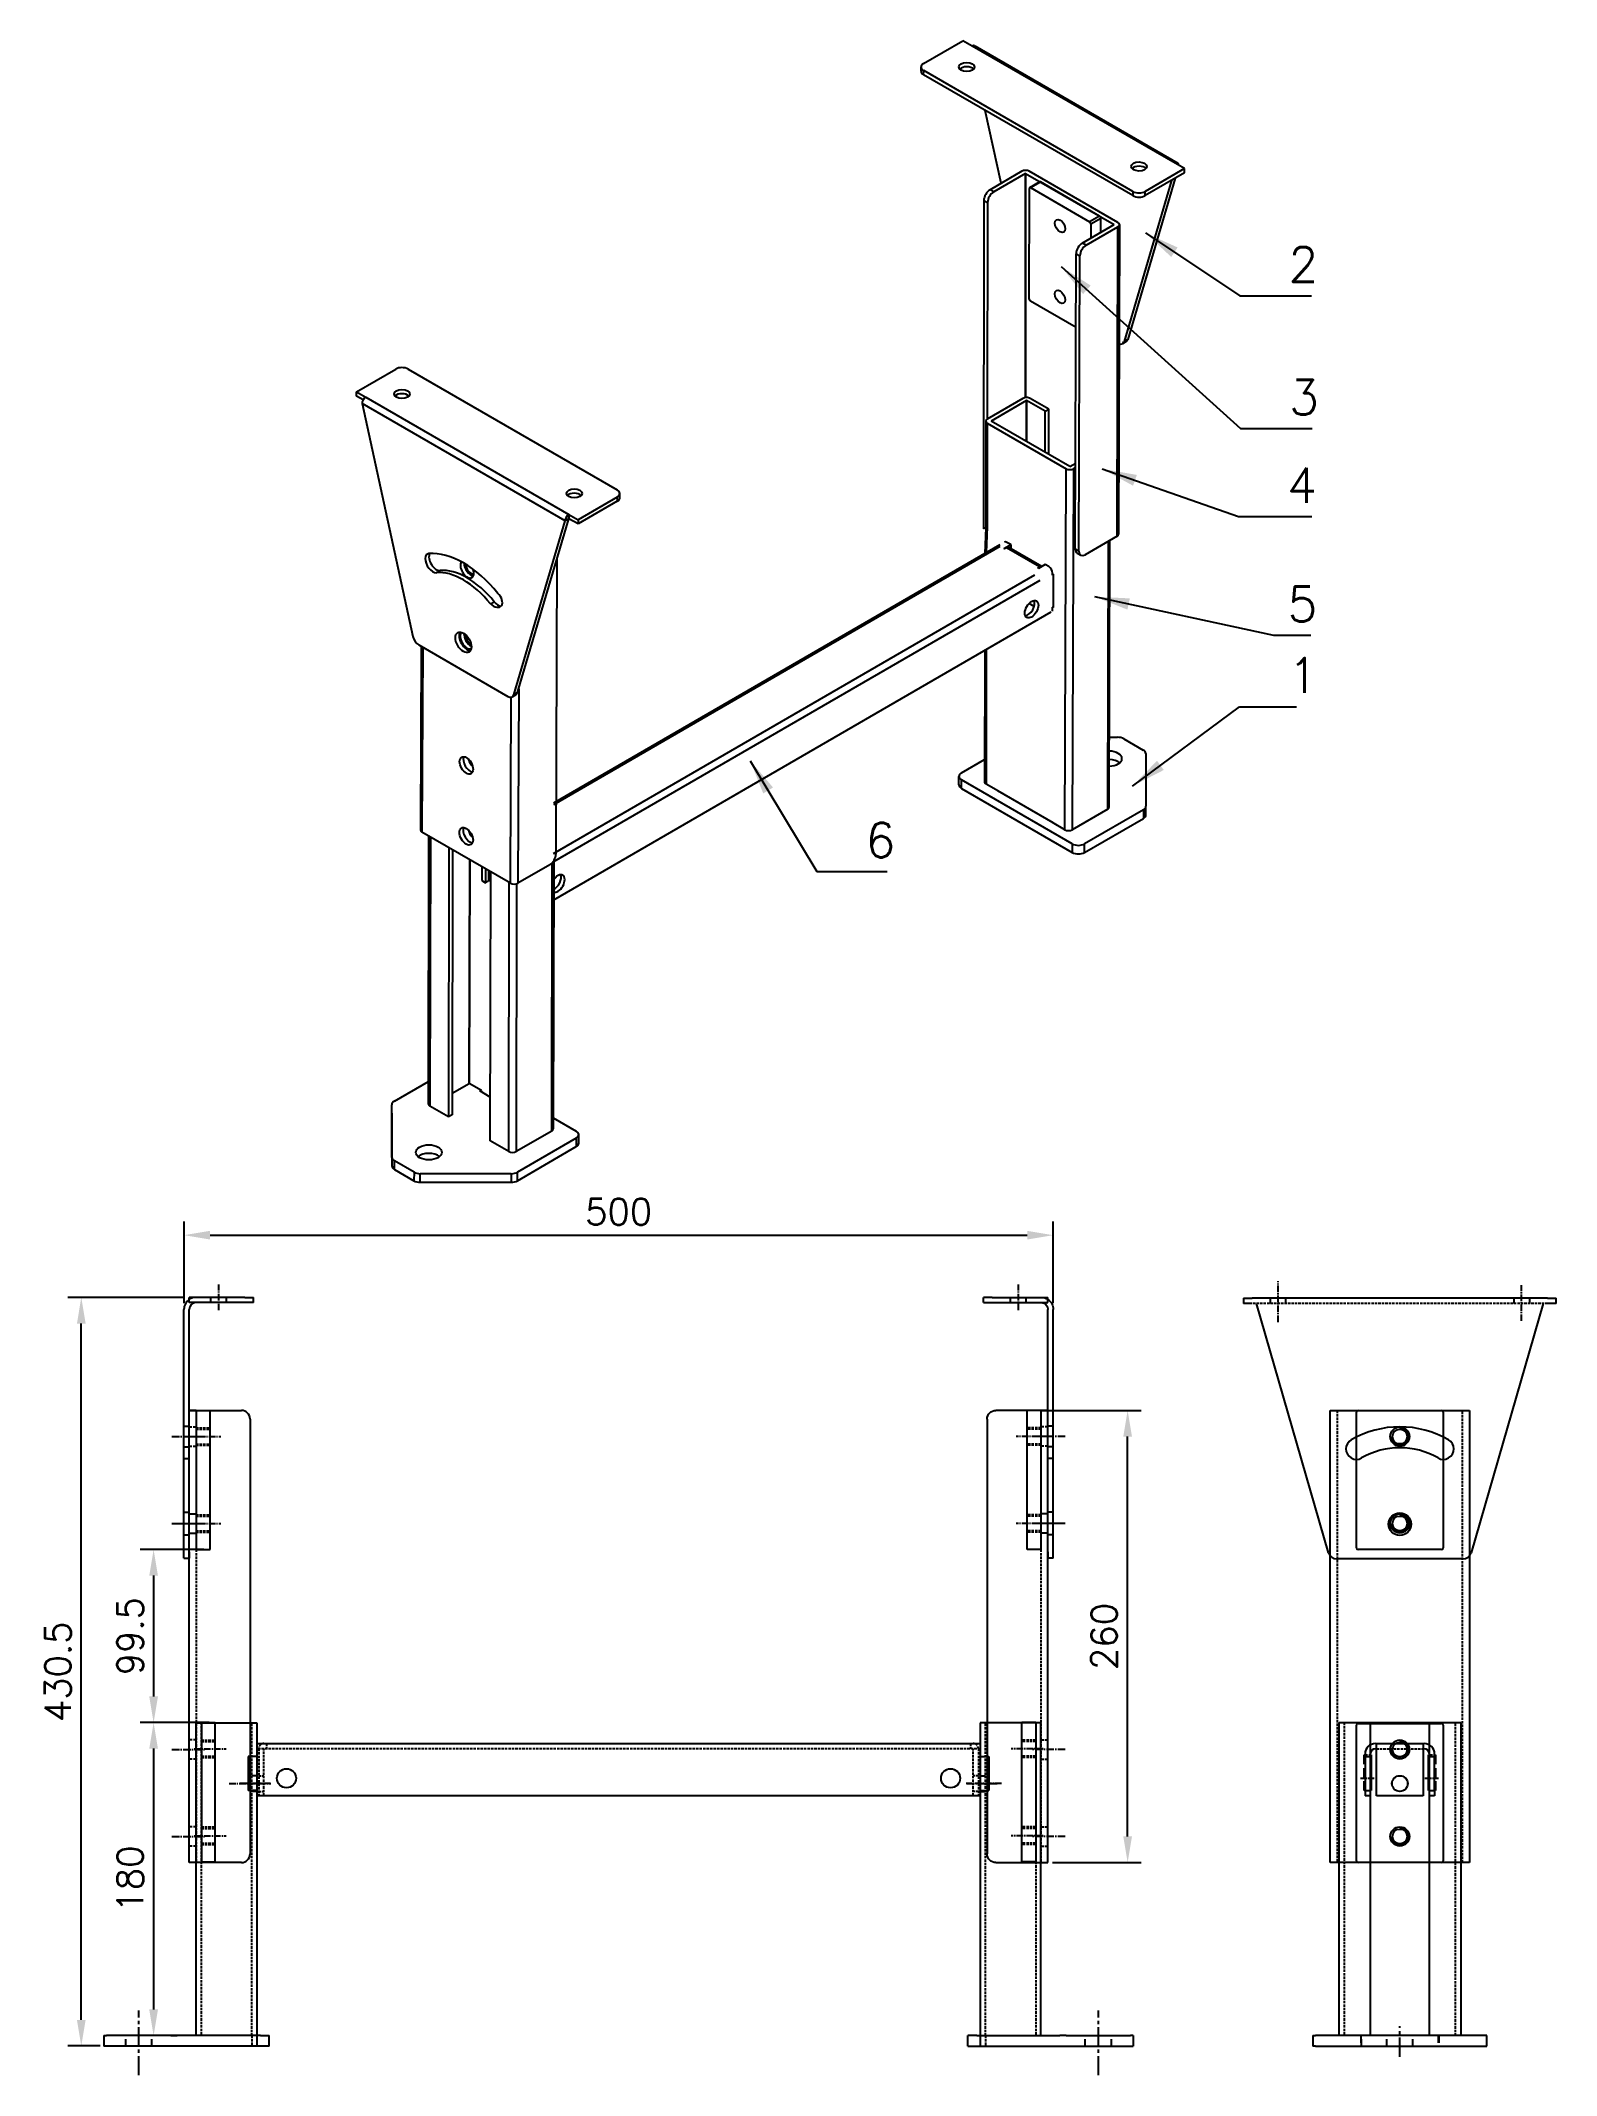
# Model space of a CAD drawing. Extents: x 172 to 1043, y 849 to 2019.
import ezdxf

# ---------------------------------------------------------------- set-up
doc = ezdxf.new("R2010")
doc.units = 0
doc.header["$LTSCALE"] = 0.2
doc.linetypes.add('Aslijn', pattern=[28.575, 19.05, -3.175, 3.175, -3.175])
doc.linetypes.add('Streeplijn', pattern=[10, 7, -3])
doc.layers.get('0').update_dxf_attribs({"linetype": 'CONTINUOUS'})
doc.layers.get('Defpoints').update_dxf_attribs({"linetype": 'CONTINUOUS'})
for name, color, linetype in [('70VOL', 5, 'CONTINUOUS'), ('draadlat', 212, 'CONTINUOUS'), ('dwarsprofiel', 42, 'CONTINUOUS'), ('pootbeen', 75, 'CONTINUOUS'), ('scharnierplaat', 232, 'CONTINUOUS'), ('schuif', 180, 'CONTINUOUS')]:
    doc.layers.add(name, color=color, linetype=linetype)
doc.styles.add('ROMANS', font='romans.shx')
doc.dimstyles.new('1_OP_06$0', dxfattribs={"dimscale": 6, "dimtxt": 2.5, "dimasz": 2.5, "dimexe": 1.3, "dimexo": 0.6, "dimgap": 1, "dimtad": 1, "dimdec": 1, "dimdsep": 46, "dimtxsty": 'ROMANS', "dimcen": -1.5, "dimclrd": 150, "dimclre": 150, "dimclrt": 5, "dimadec": 0, "dimazin": 0, "dimtfac": 1, "dimtdec": 1, "dimtmove": 0, "dimatfit": 3, "dimfxl": 0, "dimtolj": 1, "dimtzin": 0, "dimarcsym": 0})
doc.dimstyles.new('1_OP_08$7', dxfattribs={"dimscale": 8, "dimtxt": 2.5, "dimasz": 2.5, "dimexe": 1.3, "dimexo": 0.6, "dimgap": 1, "dimtad": 1, "dimdec": 1, "dimdsep": 46, "dimtxsty": 'ROMANS', "dimcen": -1.5, "dimclrd": 150, "dimclre": 150, "dimclrt": 5, "dimadec": 0, "dimazin": 0, "dimtfac": 1, "dimtdec": 1, "dimtmove": 0, "dimatfit": 3, "dimfxl": 0, "dimtolj": 1, "dimtzin": 0, "dimarcsym": 0})

# ---------------------------------------------------------------- blocks, each defined once
blk = doc.blocks.new('A$C4EBF2C44')
at = {"linetype": 'Aslijn'}
for p, q in [((20, 136.3), (20, 159.8)), ((160, 136.9), (160, 157.4))]:
    blk.add_line(p, q, dxfattribs=at)
for p, q in [((0, 150), (5, 150)), ((0, 150), (0, 147)), ((5, 147), (0, 147)), ((175, 150), (5, 150)), ((49, 3.6), (7.5, 147)), ((172.5, 147), (131, 3.6)), ((172.5, 147), (172.5, 147)), ((175, 150), (180, 150)), ((180, 147), (175, 147)), ((180, 147), (180, 150)), ((126.2, 0), (53.8, 0))]:
    blk.add_line(p, q)
at = {"linetype": 'Streeplijn'}
blk.add_line((175, 147), (5, 147), dxfattribs=at)
at = {"linetype": 'Streeplijn', "ltscale": 3.628447}
for p, q in [((15.5, 147), (15.5, 150)), ((24.5, 147), (24.5, 150)), ((155.5, 150), (155.5, 147)), ((164.5, 150), (164.5, 147))]:
    blk.add_line(p, q, dxfattribs=at)
blk.add_circle((90, 20), 6.5)
for centre, radius, start, end in [((90, 20), 56, 60, 120), ((65, 63.3), 6, 120, 300), ((90, 20), 44, 60, 120), ((115, 63.3), 6, 240, 60), ((53.8, 5), 5, 196.1254, 270), ((126.2, 5), 5, 270, 343.8746)]:
    blk.add_arc(centre, radius, start, end)
blk = doc.blocks.new('90040260A')
for p, q in [((13, 370), (9, 370)), ((9, 110), (9, 370)), ((9, 370), (39, 370)), ((44, 365), (44, 115)), ((13, 110), (9, 110)), ((39, 110), (13, 110))]:
    blk.add_line(p, q)
at = {"linetype": 'Streeplijn'}
blk.add_line((13, 370), (13, 110), dxfattribs=at)
at = {"linetype": 'Aslijn', "ltscale": 1.142718}
for p, q in [((-1, 355), (18.6, 355)), ((-1, 305), (18.6, 305)), ((-1, 175), (18.6, 175)), ((-1, 125), (18.6, 125))]:
    blk.add_line(p, q, dxfattribs=at)
at = {"linetype": 'Streeplijn', "ltscale": 1.142718}
for p, q in [((9, 360.5), (13, 360.5)), ((9, 349.5), (13, 349.5)), ((13, 180.5), (9, 180.5)), ((13, 169.5), (9, 169.5)), ((13, 130.5), (9, 130.5)), ((13, 119.5), (9, 119.5))]:
    blk.add_line(p, q, dxfattribs=at)
at = {"ltscale": 1.142718}
for p, q in [((9, 310.5), (13, 310.5)), ((9, 299.5), (13, 299.5))]:
    blk.add_line(p, q, dxfattribs=at)
for centre, start, end in [((39, 365), 0, 90), ((39, 115), 270, 0)]:
    blk.add_arc(centre, 5, start, end)
blk = doc.blocks.new('pootbeen 180a')
for p, q in [((53, 422.8), (53, 602.8)), ((88, 602.8), (88, 416.8)), ((0, 422.8), (1.5, 422.8)), ((0, 422.8), (0, 416.8)), ((38.5, 422.8), (1.5, 422.8)), ((38.5, 422.8), (42.1, 422.8)), ((90, 422.8), (42.1, 422.8)), ((90, 422.8), (95, 422.8)), ((95, 416.8), (95, 422.8)), ((95, 416.8), (0, 416.8))]:
    blk.add_line(p, q)
at = {"ltscale": 3.870205}
blk.add_line((53, 602.8), (88, 602.8), dxfattribs=at)
at = {"linetype": 'Streeplijn'}
for p, q in [((56, 602.8), (56, 422.8)), ((85, 422.8), (85, 602.8)), ((85, 422.8), (85, 416.8))]:
    blk.add_line(p, q, dxfattribs=at)
at = {"linetype": 'Aslijn', "ltscale": 1.142718}
blk.add_line((95.6, 567.8), (78.1, 567.8), dxfattribs=at)
at = {"ltscale": 1.142718}
for p, q in [((88, 572.3), (85, 572.3)), ((88, 563.3), (85, 563.3))]:
    blk.add_line(p, q, dxfattribs=at)
at = {"linetype": 'Aslijn', "ltscale": 2.902758}
blk.add_line((20, 400), (20, 437.2), dxfattribs=at)
at = {"linetype": 'Streeplijn', "ltscale": 2.902758}
for p, q in [((12.5, 416.8), (12.5, 422.8)), ((27.5, 416.8), (27.5, 422.8))]:
    blk.add_line(p, q, dxfattribs=at)
blk = doc.blocks.new('90-09-0500A')
for p, q in [((16, 30), (432, 30)), ((16, 30), (16, 22.5)), ((432, 30), (432, 22.5)), ((16, 22.5), (11, 22.5)), ((11, 22.5), (11, 3)), ((432, 22.5), (437, 22.5)), ((437, 22.5), (437, 3)), ((16, 3), (11, 3)), ((16, 3), (16, 0)), ((432, 0), (16, 0)), ((432, 3), (432, 0)), ((432, 3), (437, 3))]:
    blk.add_line(p, q)
at = {"linetype": 'Streeplijn'}
for p, q in [((432, 27), (16, 27)), ((17, 27), (17, 0)), ((20, 0), (20, 27)), ((21.5, 30), (21.5, 27)), ((426.5, 30), (426.5, 27)), ((428, 0), (428, 27)), ((431, 27), (431, 0)), ((17, 11.5), (20, 11.5)), ((17, 2.5), (20, 2.5)), ((431, 11.5), (428, 11.5)), ((431, 2.5), (428, 2.5))]:
    blk.add_line(p, q, dxfattribs=at)
at = {"linetype": 'Aslijn'}
for p, q in [((0, 7), (24, 7)), ((444.3, 7), (424, 7))]:
    blk.add_line(p, q, dxfattribs=at)
for centre in [(33, 10), (415, 10), (415, 10)]:
    blk.add_circle(centre, 5.5)
at = {"linetype": 'Streeplijn'}
for centre, start, end in [((20, 27), 90, 180), ((428, 27), 0, 90)]:
    blk.add_arc(centre, 3, start, end, dxfattribs=at)
blk = doc.blocks.new('A$C334307B7')
at = {"ltscale": 3.59389}
for p, q in [((0, 1), (0, 79)), ((50, 79), (50, 1))]:
    blk.add_line(p, q, dxfattribs=at)
blk.add_line((1, 80), (49, 80))
at = {"ltscale": 3.572625}
blk.add_line((49, 0), (1, 0), dxfattribs=at)
for centre in [(25, 65), (25, 15)]:
    blk.add_circle(centre, 4.25)
at = {"ltscale": 0.598278}
for centre, start, end in [((1, 79), 90, 180), ((49, 79), 0, 90), ((1, 1), 180, 270), ((49, 1), 270, 0)]:
    blk.add_arc(centre, 1, start, end, dxfattribs=at)
at = {"color": 3}
for centre in [(25, 65), (25, 15)]:
    blk.add_arc(centre, 5, 180, 90, dxfattribs=at)
blk = doc.blocks.new('pootbeen 180B')
for p, q in [((15, 412.1), (15, 592.1)), ((33, 592.1), (33, 412.1)), ((67, 412.1), (67, 592.1)), ((85, 592.1), (85, 412.1)), ((33, 573.6), (33.5, 573.6)), ((33.5, 573.6), (33.5, 553.1)), ((66.5, 553.1), (66.5, 573.6)), ((66.5, 573.6), (67, 573.6)), ((33.5, 553.1), (33, 553.1)), ((67, 553.1), (66.5, 553.1)), ((0, 412.1), (1.5, 412.1)), ((0, 412.1), (0, 406.1)), ((100, 412.1), (1.5, 412.1)), ((100, 406.1), (100, 412.1)), ((1.5, 406.1), (0, 406.1)), ((1.5, 406.1), (100, 406.1))]:
    blk.add_line(p, q)
at = {"ltscale": 3.655324}
blk.add_line((15, 592.1), (85, 592.1), dxfattribs=at)
at = {"linetype": 'Streeplijn'}
for p, q in [((18, 592.1), (18, 412.1)), ((82, 412.1), (82, 592.1))]:
    blk.add_line(p, q, dxfattribs=at)
at = {"linetype": 'Streeplijn', "ltscale": 3.789711}
for p, q in [((29.5, 553.1), (29.5, 573.6)), ((70.5, 573.6), (70.5, 553.1))]:
    blk.add_line(p, q, dxfattribs=at)
at = {"linetype": 'Streeplijn', "ltscale": 1.333188}
for p, q in [((29.5, 573.6), (33, 573.6)), ((67, 573.6), (70.5, 573.6))]:
    blk.add_line(p, q, dxfattribs=at)
at = {"linetype": 'Streeplijn', "ltscale": 0.19037}
for p, q in [((30, 553.1), (29.5, 553.1)), ((70.5, 553.1), (70, 553.1))]:
    blk.add_line(p, q, dxfattribs=at)
at = {"linetype": 'Streeplijn', "ltscale": 1.142718}
for p, q in [((30, 553.1), (33, 553.1)), ((67, 553.1), (70, 553.1))]:
    blk.add_line(p, q, dxfattribs=at)
at = {"linetype": 'Streeplijn', "ltscale": 2.902758}
for p, q in [((27.5, 412.1), (27.5, 406.1)), ((28, 406.1), (28, 412.1)), ((42.5, 406.1), (42.5, 412.1)), ((57.5, 406.1), (57.5, 412.1)), ((72, 412.1), (72, 406.1)), ((72.5, 412.1), (72.5, 406.1))]:
    blk.add_line(p, q, dxfattribs=at)
at = {"linetype": 'Aslijn', "ltscale": 2.902758}
blk.add_line((50, 400), (50, 417.6), dxfattribs=at)
at = {"ltscale": 3.419731}
blk.add_circle((50, 557.1), 4.5, dxfattribs=at)
at = {"ltscale": 0.000498378}
for centre, start, end in [((33, 574.1), 90, 180), ((67, 574.1), 0, 90)]:
    blk.add_arc(centre, 0.001, start, end, dxfattribs=at)
blk = doc.blocks.new('A$C72246AC3')
at = {"ltscale": 3.620644}
blk.add_line((4.2, 80), (4.2, 0), dxfattribs=at)
at = {"ltscale": 3.870343}
for p, q in [((4.2, 80), (12.2, 80)), ((4.2, 0), (12.2, 0))]:
    blk.add_line(p, q, dxfattribs=at)
at = {"ltscale": 3.59389}
blk.add_line((12.2, 0), (12.2, 80), dxfattribs=at)
at = {"linetype": 'Aslijn'}
for p, q in [((0, 65), (18.4, 65)), ((0, 15), (18.4, 15))]:
    blk.add_line(p, q, dxfattribs=at)
at = {"linetype": 'Streeplijn'}
for p, q in [((4.2, 70), (12.2, 70)), ((4.2, 69.2), (12.2, 69.2)), ((4.2, 60.7), (12.2, 60.7)), ((4.2, 60), (12.2, 60)), ((4.2, 20), (12.2, 20)), ((4.2, 19.2), (12.2, 19.2)), ((4.2, 10.7), (12.2, 10.7)), ((4.2, 10), (12.2, 10))]:
    blk.add_line(p, q, dxfattribs=at)
blk = doc.blocks.new('A$C764925F4')
at = {"linetype": 'Aslijn'}
for p, q in [((24.4, 142.6), (24.4, 157.4)), ((0, 20), (14.2, 20))]:
    blk.add_line(p, q, dxfattribs=at)
for p, q in [((4.4, 3.6), (4.4, 143.1)), ((7.4, 147), (7.4, 150)), ((39.4, 150), (7.4, 150)), ((39.4, 147), (7.4, 147)), ((7.4, 3.6), (7.4, 143.1)), ((39.4, 150), (44.4, 150)), ((44.4, 147), (39.4, 147)), ((44.4, 147), (44.4, 150)), ((4.4, 0), (4.4, 3.6)), ((4.4, 0), (7.4, 0)), ((7.4, 3.6), (7.4, 0))]:
    blk.add_line(p, q)
at = {"linetype": 'Streeplijn', "ltscale": 3.628447}
for p, q in [((19.9, 147), (19.9, 150)), ((28.9, 147), (28.9, 150)), ((4.4, 76), (7.4, 76)), ((4.4, 64), (7.4, 64)), ((4.4, 57.3), (7.4, 57.3)), ((4.4, 26.5), (7.4, 26.5)), ((4.4, 13.5), (7.4, 13.5))]:
    blk.add_line(p, q, dxfattribs=at)
for radius, start in [(6.9, 124.4174), (3.9, 90)]:
    blk.add_arc((11.3, 143.1), radius, start, 180)
at = {"linetype": 'Streeplijn'}
blk.add_arc((11.3, 143.1), 6.9, 90, 124.4174, dxfattribs=at)
blk = doc.blocks.new('A$C03F00B1E')
at = {"ltscale": 3.628286}
for p, q in [((2.6, 24), (2.6, 0)), ((5.6, 24), (5.6, 0)), ((39.6, 0), (39.6, 24)), ((42.6, 3), (42.6, 24))]:
    blk.add_line(p, q, dxfattribs=at)
at = {"ltscale": 3.732117}
for p, q in [((8.6, 30), (36.6, 30)), ((36.1, 0), (9.1, 0))]:
    blk.add_line(p, q, dxfattribs=at)
at = {"ltscale": 1.142337}
for p, q in [((8.6, 27), (9.1, 27)), ((36.1, 27), (36.6, 27))]:
    blk.add_line(p, q, dxfattribs=at)
at = {"ltscale": 3.731979}
for p, q in [((9.1, 0), (9.1, 30)), ((36.1, 30), (36.1, 0))]:
    blk.add_line(p, q, dxfattribs=at)
at = {"linetype": 'Streeplijn'}
blk.add_line((9.1, 27), (36.1, 27), dxfattribs=at)
at = {"ltscale": 0.19037}
blk.add_line((36.1, 30), (36.6, 30), dxfattribs=at)
for p, q in [((2.6, 22.5), (5.6, 22.5)), ((39.6, 22.5), (42.6, 22.5)), ((2.6, 3), (5.6, 3)), ((39.6, 3), (42.6, 3))]:
    blk.add_line(p, q)
at = {"linetype": 'Aslijn'}
for p, q in [((0, 10), (7.9, 10)), ((37, 10), (44.9, 10))]:
    blk.add_line(p, q, dxfattribs=at)
at = {"ltscale": 1.142718}
for p, q in [((5.6, 0), (2.6, 0)), ((42.6, 0), (39.6, 0)), ((42.6, 3), (42.6, 0))]:
    blk.add_line(p, q, dxfattribs=at)
blk.add_circle((22.6, 7), 4.5)
at = {"ltscale": 3.628286}
for centre, radius, start, end in [((8.6, 24), 6, 90, 180), ((8.6, 24), 3, 90, 180), ((36.6, 24), 6, 0, 90), ((36.6, 24), 3, 0, 90)]:
    blk.add_arc(centre, radius, start, end, dxfattribs=at)
blk = doc.blocks.new('90040260B')
for p, q in [((-1, 110), (-1, 370)), ((79, 370), (79, 110)), ((79, 110), (-1, 110))]:
    blk.add_line(p, q)
at = {"ltscale": 3.666539}
blk.add_line((-1, 370), (79, 370), dxfattribs=at)
at = {"linetype": 'Streeplijn'}
for p, q in [((3, 370), (3, 110)), ((75, 110), (75, 370))]:
    blk.add_line(p, q, dxfattribs=at)
for centre in [(39, 355), (39, 305), (39, 175), (39, 125)]:
    blk.add_circle(centre, 5.5)
blk = doc.blocks.new('*D17')
at = {"layer": '70VOL', "color": 150, "lineweight": -2}
for p, q in [((254.5, 1296.3), (187.2, 1296.3)), ((195, 880.8), (195, 1281.3)), ((205.9, 865.8), (187.2, 865.8))]:
    blk.add_line(p, q, dxfattribs=at)
at = {"layer": '70VOL', "color": 150}
for points in [[(192.5, 1281.3), (197.5, 1281.3), (195, 1296.3)], [(192.5, 880.8), (197.5, 880.8), (195, 865.8)]]:
    blk.add_solid(points, dxfattribs=at)
at = {"layer": 'Defpoints', "color": 0}
for p in [(195, 1296.3), (258.1, 1296.3), (209.5, 865.8)]:
    blk.add_point(p, dxfattribs=at)
at = {"layer": '70VOL', "color": 5, "insert": (181.5, 1081), "char_height": 15, "attachment_point": 5, "rotation": 90, "style": 'ROMANS'}
blk.add_mtext('\\A1;430.5', dxfattribs=at)
blk = doc.blocks.new('*D18')
at = {"layer": '70VOL', "color": 150, "lineweight": -2}
for p, q in [((265.5, 1151.3), (228.8, 1151.3)), ((236.6, 1136.3), (236.6, 1066.8)), ((268.5, 1051.8), (228.8, 1051.8))]:
    blk.add_line(p, q, dxfattribs=at)
at = {"layer": '70VOL', "color": 150}
for points in [[(234.1, 1136.3), (239.1, 1136.3), (236.6, 1151.3)], [(234.1, 1066.8), (239.1, 1066.8), (236.6, 1051.8)]]:
    blk.add_solid(points, dxfattribs=at)
at = {"layer": 'Defpoints', "color": 0}
for p in [(269.1, 1151.3), (236.6, 1051.8), (272.1, 1051.8)]:
    blk.add_point(p, dxfattribs=at)
at = {"layer": '70VOL', "color": 5, "insert": (223.1, 1101.5), "char_height": 15, "attachment_point": 5, "rotation": 90, "style": 'ROMANS'}
blk.add_mtext('\\A1;99.5', dxfattribs=at)
blk = doc.blocks.new('*D19')
at = {"layer": '70VOL', "color": 150, "lineweight": -2}
for p, q in [((260.5, 1051.8), (228.8, 1051.8)), ((236.6, 1036.8), (236.6, 886.8)), ((257.5, 871.8), (228.8, 871.8))]:
    blk.add_line(p, q, dxfattribs=at)
at = {"layer": '70VOL', "color": 150}
for points in [[(234.1, 1036.8), (239.1, 1036.8), (236.6, 1051.8)], [(234.1, 886.8), (239.1, 886.8), (236.6, 871.8)]]:
    blk.add_solid(points, dxfattribs=at)
at = {"layer": 'Defpoints', "color": 0}
for p in [(264.1, 1051.8), (236.6, 871.8), (261.1, 871.8)]:
    blk.add_point(p, dxfattribs=at)
at = {"layer": '70VOL', "color": 5, "insert": (223.1, 961.8), "char_height": 15, "attachment_point": 5, "rotation": 90, "style": 'ROMANS'}
blk.add_mtext('\\A1;180', dxfattribs=at)
blk = doc.blocks.new('*D20')
at = {"layer": '70VOL', "color": 150, "lineweight": -2}
for p, q in [((750.7, 1231.3), (804.7, 1231.3)), ((796.9, 986.3), (796.9, 1216.3)), ((753.7, 971.3), (804.7, 971.3))]:
    blk.add_line(p, q, dxfattribs=at)
at = {"layer": '70VOL', "color": 150}
for points in [[(794.4, 1216.3), (799.4, 1216.3), (796.9, 1231.3)], [(794.4, 986.3), (799.4, 986.3), (796.9, 971.3)]]:
    blk.add_solid(points, dxfattribs=at)
at = {"layer": 'Defpoints', "color": 0}
for p in [(747.1, 1231.3), (796.9, 1231.3), (750.1, 971.3)]:
    blk.add_point(p, dxfattribs=at)
at = {"layer": '70VOL', "color": 5, "insert": (783.4, 1101.3), "char_height": 15, "attachment_point": 5, "rotation": 90, "style": 'ROMANS'}
blk.add_mtext('\\A1;260', dxfattribs=at)
blk = doc.blocks.new('*D21')
at = {"layer": '70VOL', "color": 150, "lineweight": -2}
for p, q in [((254.1, 1293), (254.1, 1339.9)), ((754.1, 1293), (754.1, 1339.9)), ((269.1, 1332.1), (739.1, 1332.1))]:
    blk.add_line(p, q, dxfattribs=at)
at = {"layer": '70VOL', "color": 150}
for points in [[(269.1, 1334.6), (269.1, 1329.6), (254.1, 1332.1)], [(739.1, 1334.6), (739.1, 1329.6), (754.1, 1332.1)]]:
    blk.add_solid(points, dxfattribs=at)
at = {"layer": 'Defpoints', "color": 0}
for p in [(754.1, 1332.1), (254.1, 1289.4), (754.1, 1289.4)]:
    blk.add_point(p, dxfattribs=at)
at = {"layer": '70VOL', "color": 5, "insert": (504.1, 1345.6), "char_height": 15, "attachment_point": 5, "style": 'ROMANS'}
blk.add_mtext('\\A1;500', dxfattribs=at)

msp = doc.modelspace()

# ---------------------------------------------------------------- linework, layer by layer
at = {"layer": '70VOL'}
for p, q in [((679.56, 2005.99), (702.15, 2019.07)), ((707.46, 2016), (702.15, 2019.07)), ((707.46, 2016), (707.46, 2016)), ((824.29, 1948.55), (707.46, 2016)), ((707.46, 2016), (707.46, 2016)), ((708.96, 2016.15), (825.78, 1948.7)), ((678.09, 2001.5), (678.1, 2003.95)), ((679.56, 1999.45), (679.57, 2001.9)), ((799.93, 1932.41), (679.57, 2001.9)), ((799.93, 1929.96), (679.56, 1999.45)), ((724.15, 1937.05), (715, 1978.99)), ((736.09, 1943.95), (717.73, 1933.33)), ((738.21, 1942.73), (719.85, 1932.1)), ((738.07, 1813.81), (738.21, 1942.73)), ((738.21, 1942.73), (738.07, 1813.81)), ((738.21, 1942.73), (789.19, 1913.3)), ((791.31, 1914.52), (740.33, 1943.95)), ((829.6, 1945.49), (807, 1932.41)), ((829.59, 1943.04), (807, 1929.96)), ((824.29, 1948.55), (824.29, 1948.55)), ((829.6, 1945.49), (824.29, 1948.55)), ((824.29, 1948.55), (824.29, 1948.55)), ((824.29, 1948.55), (824.29, 1948.55)), ((826.4, 1947.33), (826.4, 1947.33)), ((826.4, 1947.33), (826.4, 1947.33)), ((829.59, 1943.04), (829.6, 1945.49)), ((719.85, 1932.1), (717.73, 1933.33)), ((740.28, 1870.5), (740.35, 1934.15)), ((740.56, 1934.6), (746.2, 1937.87)), ((741.06, 1934.55), (746.71, 1937.82)), ((741.06, 1934.55), (775.04, 1914.93)), ((780.69, 1918.2), (746.71, 1937.82)), ((822.1, 1938.7), (794.8, 1846.05)), ((824.22, 1939.93), (796.92, 1847.28)), ((799.93, 1932.41), (799.93, 1929.96)), ((807, 1929.96), (807, 1932.41)), ((714.19, 1927.2), (713.99, 1738.25)), ((714.19, 1927.2), (716.31, 1925.98)), ((716.31, 1925.98), (716.17, 1801.49)), ((770.83, 1902.67), (789.19, 1913.3)), ((772.95, 1901.44), (791.31, 1912.07)), ((780.69, 1918.2), (775.04, 1914.93)), ((775.75, 1913.71), (775.74, 1905.51)), ((775.75, 1913.71), (781.4, 1916.98)), ((781.39, 1908.78), (781.4, 1916.98)), ((789.19, 1913.3), (789.19, 1913.3)), ((790.78, 1734.02), (791.31, 1912.07)), ((792.19, 1913.29), (791.66, 1735.24)), ((766.77, 1726.65), (767.29, 1896.54)), ((767.29, 1896.54), (769.41, 1895.32)), ((772.95, 1901.44), (770.83, 1902.67)), ((768.9, 1725.43), (769.41, 1895.32)), ((767.24, 1854.11), (740.98, 1869.28)), ((796.03, 1846.05), (793.91, 1844.82)), ((796.92, 1847.28), (794.8, 1846.05)), ((353.3, 1817.13), (375.89, 1830.21)), ((382.96, 1830.21), (503.33, 1760.72)), ((353.29, 1814.68), (353.3, 1817.13)), ((357.11, 1812.48), (353.29, 1814.68)), ((353.3, 1817.13), (358.61, 1814.07)), ((358.61, 1814.07), (475.43, 1746.62)), ((358.61, 1814.07), (358.61, 1814.07)), ((358.61, 1814.07), (358.61, 1814.07)), ((358.61, 1814.07), (358.61, 1814.07)), ((356.48, 1810.39), (385.7, 1676.44)), ((473.31, 1742.94), (356.48, 1810.39)), ((736.66, 1813.35), (716.18, 1801.49)), ((738.78, 1812.12), (718.3, 1800.27)), ((738.75, 1788.46), (738.78, 1812.12)), ((738.78, 1812.12), (738.76, 1788.46)), ((749.4, 1805.99), (738.78, 1812.12)), ((751.52, 1807.22), (740.9, 1813.35)), ((749.37, 1782.33), (749.4, 1805.99)), ((749.4, 1805.99), (751.52, 1807.22)), ((751.49, 1781.11), (751.52, 1807.22)), ((715.3, 1800.27), (715.24, 1738.98)), ((716.18, 1799.04), (716.13, 1739.49)), ((716.18, 1799.04), (761.5, 1772.88)), ((763.61, 1774.11), (718.3, 1800.27)), ((718.3, 1800.27), (718.3, 1800.27)), ((760.77, 1565.31), (761.5, 1772.88)), ((763.62, 1774.11), (767.16, 1776.16)), ((765.74, 1772.88), (765.01, 1565.31)), ((765.74, 1772.88), (767.15, 1773.7)), ((503.34, 1756.63), (480.74, 1743.55)), ((503.34, 1756.63), (503.33, 1754.19)), ((504.79, 1756.22), (504.8, 1758.67)), ((445.94, 1644.12), (475.42, 1744.17)), ((475.42, 1744.17), (473.31, 1742.94)), ((475.43, 1746.62), (475.43, 1744.17)), ((475.43, 1744.17), (475.43, 1746.62)), ((475.43, 1744.17), (475.43, 1746.62)), ((475.43, 1746.62), (475.43, 1746.62)), ((475.43, 1746.62), (480.74, 1743.55)), ((475.43, 1746.62), (475.43, 1746.62)), ((480.74, 1741.11), (475.43, 1744.17)), ((475.43, 1744.17), (475.43, 1744.17)), ((475.43, 1744.17), (475.43, 1744.17)), ((503.33, 1754.19), (480.74, 1741.11)), ((480.74, 1743.55), (480.74, 1741.11)), ((443.82, 1642.89), (473.31, 1742.94)), ((716.13, 1739.49), (713.99, 1738.25)), ((715.4, 1739.07), (714.72, 1724.12)), ((716.13, 1739.49), (715.6, 1724.64)), ((790.78, 1734.02), (772.42, 1723.39)), ((723.41, 1729.15), (466.67, 1580.54)), ((723.41, 1728.13), (466.67, 1579.52)), ((468.58, 1720.93), (468.06, 1551.29)), ((725.73, 1727.02), (729.61, 1729.27)), ((726.08, 1726.82), (725.73, 1727.02)), ((727.14, 1727.43), (726.08, 1726.82)), ((746.26, 1716.39), (727.14, 1727.43)), ((729.61, 1729.27), (727.49, 1730.5)), ((747.49, 1716.7), (728.64, 1727.58)), ((729.61, 1729.27), (729.61, 1727.02)), ((768.9, 1725.43), (766.77, 1726.65)), ((767.8, 1724.37), (769.93, 1723.14)), ((785.49, 1577.17), (785.83, 1731.15)), ((786.36, 1578.39), (786.7, 1731.66)), ((399.24, 1713.13), (401.36, 1714.35)), ((746.34, 1708.67), (466.63, 1546.76)), ((466.64, 1551.67), (743.52, 1711.94)), ((745.2, 1715.78), (746.26, 1716.39)), ((745.55, 1715.58), (745.2, 1715.78)), ((749.44, 1717.83), (745.55, 1715.58)), ((751.56, 1716.6), (749.44, 1717.83)), ((753.68, 1711.7), (753.68, 1712.92)), ((753.68, 1712.54), (754.04, 1712.34)), ((754.04, 1711.9), (753.68, 1711.7)), ((754.04, 1712.34), (754.02, 1693.14)), ((430.39, 1695.14), (432.51, 1696.37)), ((752.76, 1690.37), (466.6, 1524.73)), ((743.13, 1693.71), (740.19, 1695.4)), ((753.66, 1693.34), (754.02, 1693.55)), ((754.02, 1693.14), (753.66, 1693.34)), ((753.66, 1690.89), (753.66, 1693.34)), ((389.1, 1671.53), (440.42, 1641.91)), ((390.51, 1670.72), (390.06, 1565.2)), ((391.39, 1670.21), (390.94, 1563.97)), ((714.66, 1668.32), (714.57, 1592.71)), ((715.54, 1668.83), (715.45, 1591.48)), ((441.92, 1534.54), (442.37, 1641.45)), ((442.93, 1641.66), (445.05, 1642.89)), ((445.94, 1644.12), (443.82, 1642.89)), ((446.62, 1646.4), (446.16, 1534.54)), ((786.41, 1618.45), (791.1, 1618.45)), ((794.64, 1617.61), (805.87, 1611.13)), ((701.3, 1598.02), (714.59, 1605.71)), ((807.34, 1609.08), (807.41, 1578.77)), ((699.83, 1591.08), (699.84, 1595.98)), ((701.3, 1589.03), (701.31, 1593.93)), ((765.03, 1557.14), (701.31, 1593.93)), ((722.53, 1587.39), (715.45, 1591.48)), ((701.3, 1589.03), (765.02, 1552.24)), ((754.04, 1569.2), (722.18, 1587.59)), ((760.77, 1565.31), (753.69, 1569.4)), ((785.49, 1577.17), (765.01, 1565.31)), ((772.09, 1552.24), (805.94, 1571.83)), ((805.95, 1576.73), (772.1, 1557.14)), ((805.95, 1576.73), (805.94, 1571.83)), ((807.4, 1573.87), (807.41, 1578.77)), ((441.92, 1534.54), (390.94, 1563.97)), ((394.67, 1407.53), (395.01, 1561.62)), ((395.89, 1561.11), (395.55, 1406.3)), ((765.03, 1557.14), (765.02, 1552.24)), ((772.09, 1552.24), (772.1, 1557.14)), ((406.51, 1554.98), (406.17, 1400.17)), ((408.62, 1553.76), (408.29, 1401.4)), ((418.14, 1419.38), (418.46, 1548.08)), ((418.46, 1548.08), (418.15, 1419.38)), ((464.52, 1545.16), (446.16, 1534.54)), ((465.58, 1391.99), (465.92, 1546.31)), ((466.8, 1547.44), (466.46, 1393.22)), ((425.37, 1544.09), (425.37, 1536.05)), ((425.37, 1536.05), (427.49, 1534.83)), ((427.5, 1542.86), (427.49, 1534.83)), ((427.49, 1534.83), (429.26, 1535.85)), ((429.26, 1535.44), (428.9, 1535.65)), ((429.26, 1541.84), (429.26, 1535.44)), ((430.24, 1386.27), (430.58, 1541.08)), ((440.86, 1380.14), (441.2, 1534.95)), ((445.44, 1534.23), (445.1, 1380.14)), ((375.08, 1409.19), (394.68, 1420.53)), ((408.3, 1413.68), (418.14, 1419.38)), ((425.23, 1415.29), (418.15, 1419.38)), ((373.62, 1402.25), (373.62, 1407.15)), ((373.62, 1402.26), (373.62, 1407.15)), ((373.69, 1376.84), (373.62, 1407.15)), ((406.17, 1400.17), (395.55, 1406.3)), ((424.17, 1415.09), (424.87, 1415.5)), ((430.27, 1411.57), (424.17, 1415.09)), ((425.22, 1414.48), (425.23, 1415.29)), ((373.62, 1402.25), (373.69, 1371.94)), ((408.29, 1401.4), (406.17, 1400.17)), ((466.47, 1399.65), (479.72, 1391.99)), ((440.86, 1380.14), (430.24, 1386.27)), ((465.58, 1391.99), (445.1, 1380.14)), ((445.88, 1363.42), (479.73, 1383.01)), ((479.73, 1387.91), (445.89, 1368.31)), ((479.73, 1387.91), (479.73, 1383.01)), ((481.19, 1385.05), (481.19, 1389.94)), ((373.69, 1376.84), (373.69, 1371.94)), ((375.16, 1369.9), (375.16, 1374.8)), ((386.39, 1368.31), (375.16, 1374.8)), ((375.16, 1369.9), (386.38, 1363.42)), ((386.39, 1368.31), (386.38, 1363.42)), ((389.92, 1362.57), (389.93, 1367.47)), ((389.92, 1362.57), (442.35, 1362.57)), ((442.35, 1367.47), (389.93, 1367.47)), ((442.35, 1367.47), (442.35, 1362.57)), ((445.88, 1363.42), (445.89, 1368.31))]:
    msp.add_line(p, q, dxfattribs=at)
msp.add_arc((475.43, 1744.17), 0.000816, 210.06401, 201.80141, dxfattribs=at)
for centre, major_axis, ratio, start_param, end_param in [((707.46, 2013.55), (1.5, 2.6), 0.5758617, 0, 0.7853982), ((683.09, 2001.49), (-5, 0.01), 0.5780931, 0, 0.7873319), ((683.1, 2003.94), (-5, 0.01), 0.5780931, -0.7834645, 0.7873319), ((704.31, 2001.49), (-4.5, 0.01), 0.5780931, 3.631445, 5.793333), ((738.21, 1942.73), (-3, 0), 0.5780931, 3.9289245, 5.4997209), ((803.43, 1944.27), (-4.5, 0.01), 0.5780931, 3.631445, 5.793333), ((824.28, 1946.1), (1.5, 2.6), 0.5758617, -0.7853982, 0.7853982), ((717.72, 1929.25), (2.5, 4.33), 0.5758617, 0.7853982, 2.3561945), ((719.84, 1928.02), (2.5, 4.33), 0.5758617, 0.7853982, 2.3561945), ((741.06, 1933.74), (-0.501, 0.865), 0.5780931, -0.7873319, 0.7834645), ((746.71, 1937.01), (-0.501, 0.865), 0.5780931, -0.7873319, 0), ((803.46, 1934.45), (-5, 0.01), 0.5780931, 0.7873319, 2.3581282), ((803.46, 1932), (-5, 0.01), 0.5780931, 0.7873319, 2.3581282), ((775.04, 1914.12), (-0.501, 0.865), 0.5780931, 3.9250571, 5.4958534), ((780.69, 1917.39), (-0.501, 0.865), 0.5780931, 3.9250571, 5.4958534), ((789.19, 1913.3), (-3, 0), 0.5780931, 2.3581282, 3.9289245), ((770.82, 1898.59), (2.5, 4.33), 0.5758617, 0.7853982, 2.3561945), ((772.95, 1897.36), (2.5, 4.33), 0.5758617, 0.7853982, 2.3561945), ((740.98, 1870.09), (-0.501, 0.865), 0.5780931, 0.7834645, 2.3542608), ((791.4, 1849.15), (-2.5, 4.33), 0.5780931, 2.5565687, 3.6436156), ((793.52, 1850.37), (-2.5, 4.33), 0.5780931, 3.1415927, 3.6436156), ((379.43, 1828.17), (-5, 0.01), 0.5780931, 3.9289245, 5.4997209), ((358.6, 1811.62), (1.5, 2.6), 0.5758617, 0.7853982, 2.3561945), ((379.46, 1813.46), (-4.5, 0.01), 0.5780931, 3.631445, 5.793333), ((738.78, 1812.12), (-3, 0), 0.5780931, 3.9289245, 5.4997209), ((718.3, 1800.27), (-3, 0), 0.5780931, -0.7834645, 0.7873319), ((763.61, 1774.11), (-3, 0), 0.5780931, 0.7873319, 2.3581282), ((478.58, 1756.23), (-4.5, 0.01), 0.5780931, 3.631445, 5.793333), ((499.8, 1758.68), (-5, 0.01), 0.5780931, 2.3581282, 3.9289245), ((499.79, 1756.23), (-5, 0.01), 0.5780931, 2.3581282, 3.1415927), ((475.43, 1744.17), (1.5, 2.6), 0.5758617, 0.7853982, 2.3561945), ((788.66, 1735.24), (-3, 0), 0.5780931, 2.3581282, 3.1415927), ((397.12, 1718.59), (-3.23, 5.16), 0.5634388, -0.3280841, 2.8135086), ((399.24, 1719.82), (-3.01, 5.19), 0.5780931, 0.3535412, 2.8778596), ((414.78, 1673.04), (-28.05, 48.47), 0.5780931, -1.3109306, -0.2637331), ((727.49, 1728.05), (-1.5, 2.6), 0.5780931, -0.7873319, 0), ((727.14, 1724.98), (1.5, 2.6), 0.5758617, 0, 0.7853982), ((770.3, 1728.7), (2.5, 4.33), 0.5758617, 2.3561945, 3.1415927), ((772.43, 1727.47), (2.5, 4.33), 0.5758617, 2.3561945, 3.9269908), ((414.78, 1673.04), (-22.04, 38.08), 0.5780931, -1.3109306, -0.2637331), ((416.9, 1674.27), (-22.04, 38.08), 0.5780931, -1.3109306, -0.2637331), ((416.94, 1715.06), (-2.76, 4.76), 0.5780931, 0.2117148, 4.3841554), ((419.06, 1716.29), (-2.76, 4.76), 0.5780931, 0.7838336, 2.746438), ((419.06, 1716.29), (-2.1, 3.62), 0.5780931, 0.7902891, 2.9938805), ((746.26, 1713.95), (1.5, 2.6), 0.5758617, 0.198646, 0.7853982), ((751.56, 1714.15), (-1.5, 2.6), 0.5780931, 3.9250571, 5.4958534), ((432.52, 1698.15), (-3.84, 4.35), 0.6257944, 1.7176136, 4.8592062), ((739.54, 1693.33), (2.75, 4.76), 0.5758617, 3.5391736, 5.8856043), ((434.64, 1699.38), (-3.01, 5.19), 0.5780931, 1.830662, 2.7809542), ((389.11, 1675.61), (-2.5, 4.33), 0.5780931, 1.0649059, 2.3542608), ((416.9, 1674.27), (-3.26, 5.63), 0.5780931, 0.3317813, 2.8098113), ((416.9, 1674.27), (-2.76, 4.76), 0.5780931, 0.127671, 3.0139216), ((419.02, 1675.49), (-2.76, 4.76), 0.5780931, 0.6959159, 2.4456767), ((419.02, 1675.49), (-2.1, 3.62), 0.5780931, 0.7244728, 2.4171199), ((440.42, 1645.99), (-2.5, 4.33), 0.5780931, 2.3542608, 3.6436156), ((442.54, 1647.21), (-2.5, 4.33), 0.5780931, 3.1415927, 3.6436156), ((791.11, 1615.56), (-5, 0.01), 0.5780931, 3.9289245, 4.7143227), ((418.61, 1603.52), (-2.76, 4.76), 0.5780931, 0.3951547, 2.746438), ((420.72, 1604.74), (-2.1, 3.62), 0.5780931, 0.9825373, 2.1590553), ((786.13, 1606.19), (-7.5, 0.01), 0.5780931, 1.6060227, 4.6771626), ((786.13, 1601.3), (-7.5, 0.01), 0.5780931, 3.7415348, 4.6771626), ((802.34, 1609.08), (-5, 0.01), 0.5780931, 3.1435264, 3.9289245), ((704.84, 1595.97), (-5, 0.01), 0.5780931, -0.7834645, 0.7873319), ((717.57, 1592.7), (-3, 0), 0.5780931, 0, 0.7873319), ((704.83, 1591.08), (-5, 0.01), 0.5780931, 0, 0.7873319), ((783.36, 1578.39), (-3, 0), 0.5780931, 2.3581282, 3.1415927), ((802.4, 1573.88), (-5, 0.01), 0.5780931, 2.3581282, 3.1415927), ((802.41, 1578.77), (-5, 0.01), 0.5780931, 2.3581282, 3.1435264), ((393.06, 1565.19), (-3, 0), 0.5780931, 0, 0.7873319), ((418.56, 1562.72), (-2.76, 4.76), 0.5780931, 0.3951547, 2.746438), ((420.68, 1563.94), (-2.1, 3.62), 0.5780931, 0.9825373, 2.1590553), ((762.89, 1566.54), (-3, 0), 0.5780931, 0.7873319, 2.3581282), ((768.56, 1559.18), (-5, 0.01), 0.5780931, 0.7873319, 2.3581282), ((464.53, 1549.24), (2.5, 4.33), 0.5758617, 3.9269908, 5.4977871), ((768.55, 1554.29), (-5, 0.01), 0.5780931, 0.7873319, 2.3581282), ((444.04, 1535.76), (-3, 0), 0.5780931, 0.7873319, 2.3581282), ((469.23, 1534.41), (2.75, 4.76), 0.5758617, 3.1883107, 7.8072636), ((467.11, 1535.63), (2.75, 4.76), 0.5758617, 3.8009126, 5.8856043), ((378.62, 1407.15), (-5, 0.01), 0.5780931, -0.7834645, 0.0019337), ((397.67, 1407.53), (-3, 0), 0.5780931, 0, 0.7873319), ((463.46, 1393.22), (-3, 0), 0.5780931, 2.3581282, 3.1415927), ((476.19, 1389.95), (-5, 0.01), 0.5780931, 2.3581282, 3.9289245), ((476.19, 1385.05), (-5, 0.01), 0.5780931, 2.3581282, 3.1415927), ((378.69, 1376.84), (-5, 0.01), 0.5780931, 0.0019337, 0.7873319), ((378.69, 1371.94), (-5, 0.01), 0.5780931, 0.0019337, 0.7873319), ((394.89, 1374.83), (-7.5, 0.01), 0.5780931, 3.7415348, 5.6832432), ((442.98, 1381.37), (-3, 0), 0.5780931, 0.7873319, 2.3581282), ((389.91, 1365.46), (-5, 0.01), 0.5780931, 0.7873319, 1.57273), ((389.92, 1370.36), (-5, 0.01), 0.5780931, 0.7873319, 1.57273), ((442.35, 1370.36), (-5, 0.01), 0.5780931, 1.57273, 2.3581282), ((442.34, 1365.46), (-5, 0.01), 0.5780931, 1.57273, 2.3581282)]:
    msp.add_ellipse(centre, major_axis=major_axis, ratio=ratio, start_param=start_param, end_param=end_param, dxfattribs=at)
for centre, major_axis, ratio in [((704.31, 2003.94), (-4.5, 0.01), 0.5780931), ((803.43, 1946.71), (-4.5, 0.01), 0.5780931), ((758.04, 1912.5), (2.1, -3.62), 0.5780931), ((757.99, 1871.7), (2.1, -3.62), 0.5780931), ((379.46, 1815.91), (4.5, -0.01), 0.5780931), ((478.58, 1758.68), (4.5, -0.01), 0.5780931), ((741.66, 1692.1), (-2.75, -4.76), 0.5758617), ((414.78, 1673.04), (-3.26, 5.63), 0.5780931), ((416.49, 1602.29), (-2.76, 4.76), 0.5780931), ((416.44, 1561.49), (-2.76, 4.76), 0.5780931), ((394.9, 1379.73), (-7.5, 0.01), 0.5780931)]:
    msp.add_ellipse(centre, major_axis=major_axis, ratio=ratio, dxfattribs=at)

# ---------------------------------------------------------------- block references
at = {"layer": 'draadlat'}
for name, p in [('A$C72246AC3', (256.88, 1151.3)), ('A$C334307B7', (928.48, 1151.3)), ('A$C72246AC3', (259.88, 971.75)), ('A$C334307B7', (928.48, 971.3))]:
    msp.add_blockref(name, p, dxfattribs=at)
at = {"layer": 'draadlat', "xscale": -1}
for p in [(751.22, 1151.3), (748.22, 971.75)]:
    msp.add_blockref('A$C72246AC3', p, dxfattribs=at)
at = {"layer": 'dwarsprofiel'}
for name, p in [('90-09-0500A', (280.05, 1009.75)), ('A$C03F00B1E', (930.86, 1009.75))]:
    msp.add_blockref(name, p, dxfattribs=at)
at = {"layer": 'pootbeen'}
for name, p in [('pootbeen 180a', (208.05, 448.94)), ('pootbeen 180B', (903.48, 459.65))]:
    msp.add_blockref(name, p, dxfattribs=at)
at = {"layer": 'pootbeen', "xscale": -1}
msp.add_blockref('pootbeen 180a', (800.05, 448.94), dxfattribs=at)
at = {"layer": 'scharnierplaat'}
for name, p in [('A$C764925F4', (249.66, 1146.3)), ('A$C4EBF2C44', (863.48, 1145.87))]:
    msp.add_blockref(name, p, dxfattribs=at)
at = {"layer": 'scharnierplaat', "xscale": -1}
msp.add_blockref('A$C764925F4', (758.45, 1146.3), dxfattribs=at)
at = {"layer": 'schuif'}
for name, p in [('90040260A', (248.07, 861.3)), ('90040260B', (914.48, 861.3))]:
    msp.add_blockref(name, p, dxfattribs=at)
at = {"layer": 'schuif', "xscale": -1}
msp.add_blockref('90040260A', (760.03, 861.3), dxfattribs=at)

# ---------------------------------------------------------------- texts
at = {"layer": '70VOL', "color": 5, "char_height": 20, "attachment_point": 7, "style": 'ROMANS'}
for s, insert in [('\\A1;2', (889.37, 1880.41)), ('\\A1;3', (889.77, 1803.99)), ('\\A1;4', (888.57, 1753.34)), ('\\A1;5', (888.87, 1685.1)), ('\\A1;1', (889.21, 1643.95)), ('\\A1;6', (646.14, 1549.27))]:
    msp.add_mtext(s, dxfattribs=dict(at, insert=insert))

# ---------------------------------------------------------------- dimensions: what is measured, and where the dimension line sits
at = {"layer": '70VOL'}
dim = msp.add_linear_dim(base=(754.05, 1332.06), p1=(254.05, 1289.4), p2=(754.05, 1289.4), dimstyle='1_OP_06$0', dxfattribs=at)
dim.commit()
dim.dimension.update_dxf_attribs({"geometry": '*D21', "text_midpoint": (504.05, 1345.56)})
for base, p1, p2, picture, middle in [((194.9861, 1296.2955), (209.5154, 865.7535), (258.0509, 1296.2955), '*D17', (181.4861, 1081.0245)), ((796.93, 1231.3), (750.05, 971.3), (747.05, 1231.3), '*D20', (783.43, 1101.3)), ((236.6387, 1051.7535), (269.0509, 1151.2955), (272.0509, 1051.7535), '*D18', (223.1387, 1101.5245)), ((236.64, 871.75), (264.05, 1051.75), (261.05, 871.75), '*D19', (223.14, 961.75))]:
    dim = msp.add_linear_dim(base=base, p1=p1, p2=p2, angle=90, dimstyle='1_OP_06$0', dxfattribs=at)
    dim.commit()
    dim.dimension.update_dxf_attribs({"geometry": picture, "text_midpoint": middle})

# ---------------------------------------------------------------- leaders
at = {"layer": '70VOL', "annotation_type": 0, "has_hookline": 1, "hookline_direction": 0}
for points, text_width in [([(807.16, 1908.5), (861.37, 1872.41), (881.37, 1872.41)], 13.33), ([(758.6, 1889.2), (861.77, 1795.99), (881.77, 1795.99)], 13.33), ([(782.23, 1772.86), (860.57, 1745.34), (880.57, 1745.34)], 14.29), ([(777.91, 1699.32), (880.87, 1677.1)], 13.33), ([(799.68, 1590.39), (861.21, 1635.95), (881.21, 1635.95)], 4.76), ([(579.78, 1605), (618.14, 1541.27), (638.14, 1541.27)], 12.38)]:
    msp.add_leader(points, dimstyle='1_OP_08$7', override={"dimgap": 1, "dimtad": 1}, dxfattribs=dict(at, text_width=text_width))

doc.saveas('drawing.dxf')
